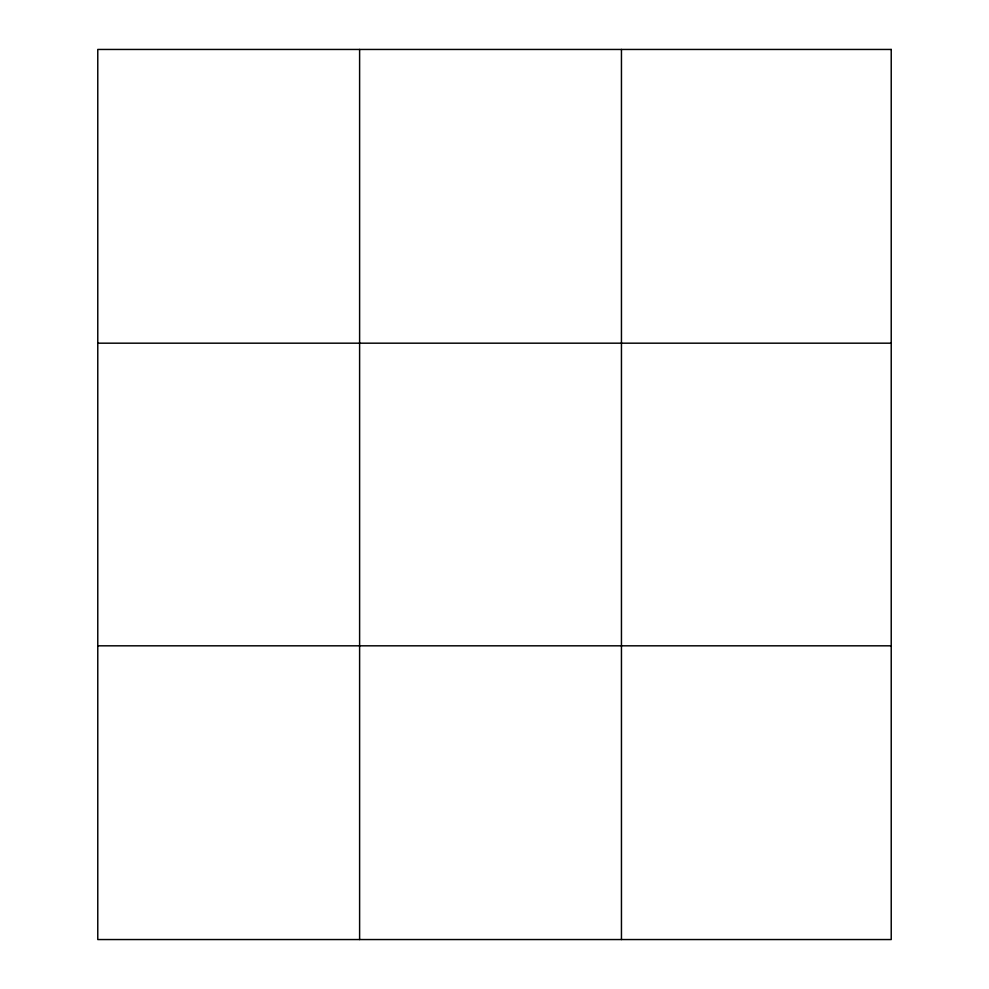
<?xml version="1.0" encoding="UTF-8"?>
<svg xmlns="http://www.w3.org/2000/svg" width="989" height="989" viewBox="0 0 989 989"><rect width="100%" height="100%" fill="white"/><g stroke="black" fill="none" stroke-linecap="round" stroke-linejoin="round"><path stroke-width="1.48" d="M359.613 939.55L359.613 49.45M621.451 939.55L621.451 49.45M97.775 343.183L891.225 343.183M97.775 645.817L891.225 645.817M891.225 49.45L891.225 939.55L97.775 939.55L97.775 49.45L891.225 49.45"/></g></svg>
